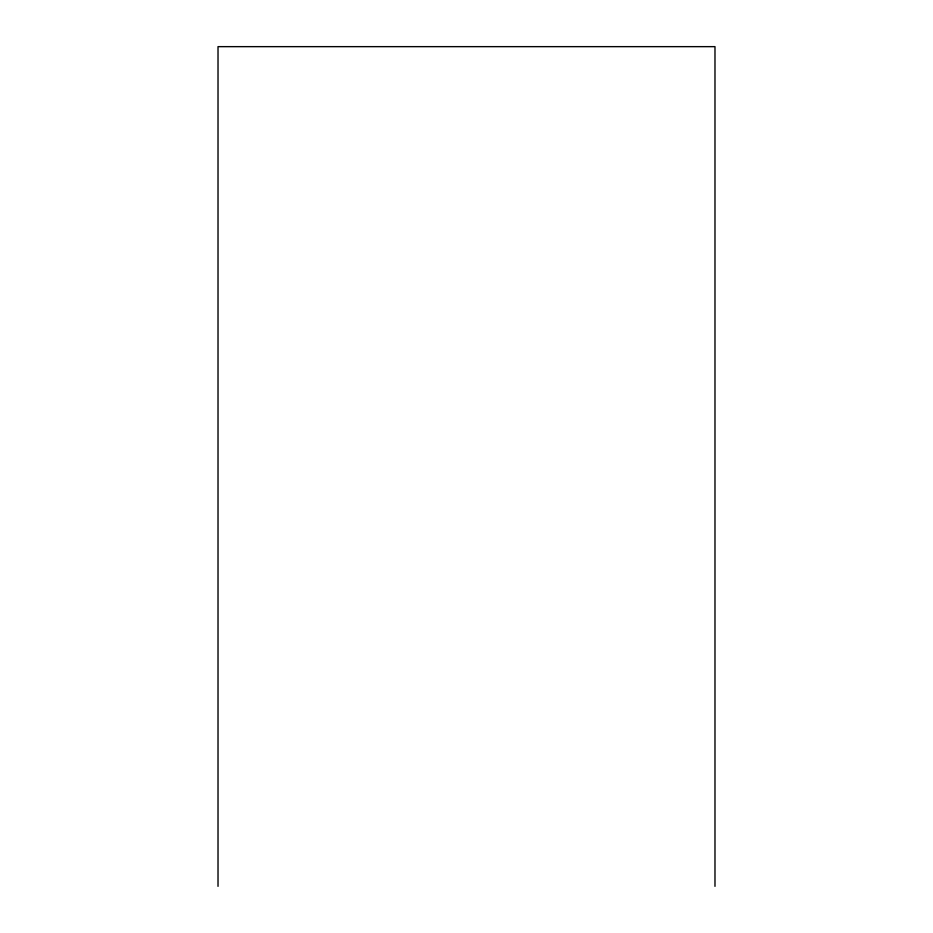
<?xml version="1.0" encoding="UTF-8"?>
<svg xmlns="http://www.w3.org/2000/svg" width="933" height="933" viewBox="0 0 933 933"><rect width="100%" height="100%" fill="white"/><g stroke="black" fill="none" stroke-linecap="round" stroke-linejoin="round"><path stroke-width="1.4" d="M714.981 886.35L714.981 46.65L218.019 46.65L218.019 886.35"/></g></svg>
